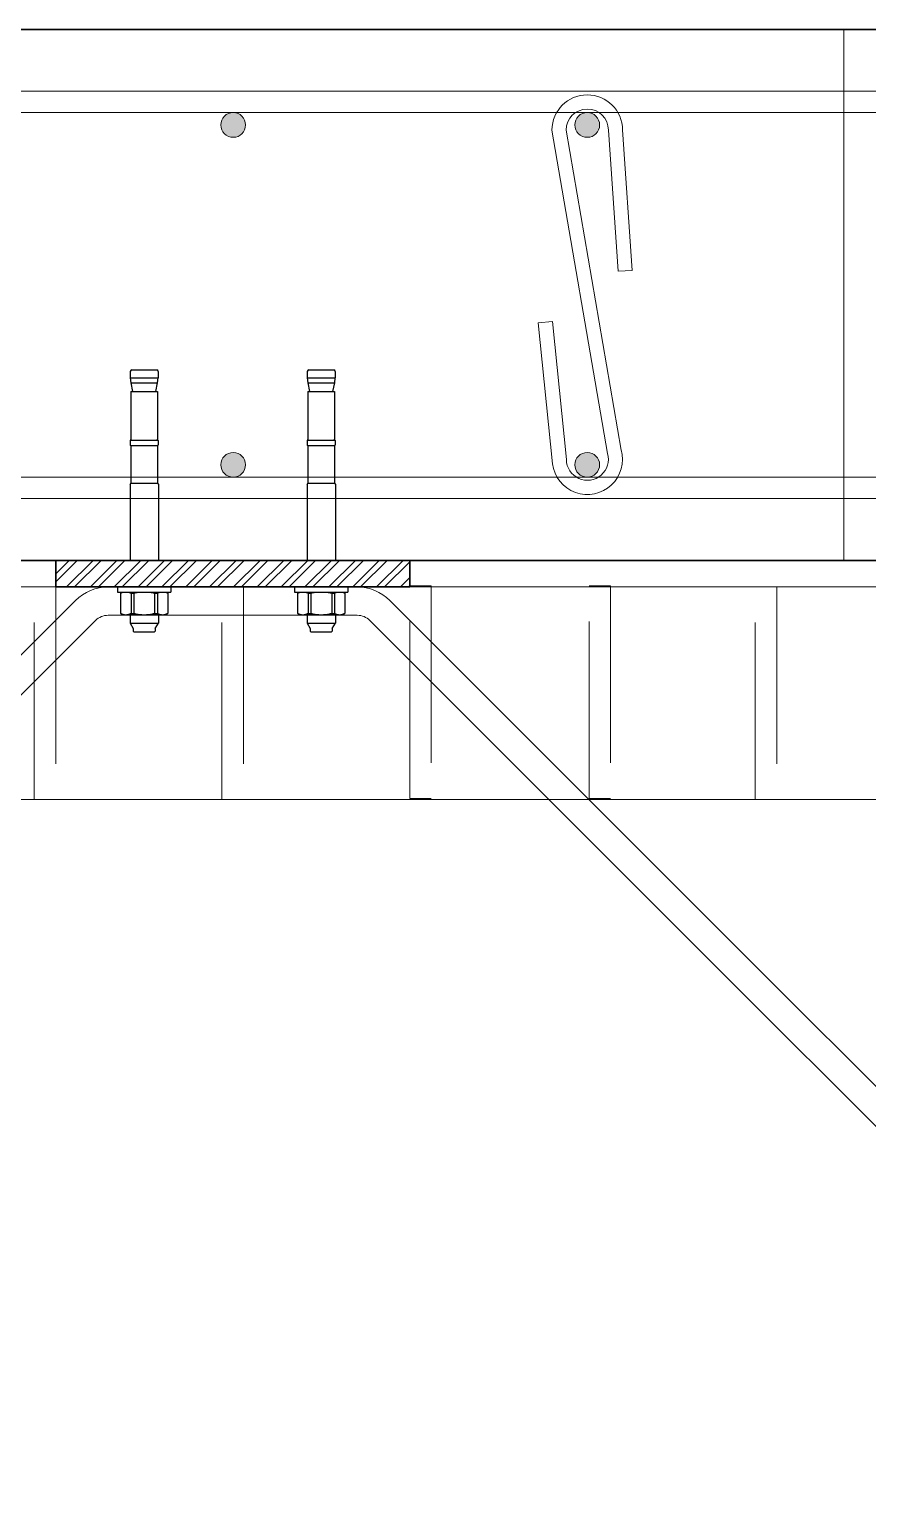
# Model space of a CAD drawing. Header units: millimetres. Extents: x 1415 to 3549, y 2194 to 4677.
# Drawn here: x 1796.388 to 1796.862, y 2308.808 to 2309.637 of the extents above; entities that cross this region are included whole.
import ezdxf

# ---------------------------------------------------------------- set-up
doc = ezdxf.new("R2010")
doc.units = ezdxf.units.MM
for name, pattern in [('ACAD_ISO02W100', [15, 12, -3]), ('phl_center', [0.75, 0.4, -0.35]), ('phl_thick', [0])]:
    doc.linetypes.add(name, pattern=pattern)
for name, color, linetype, lineweight in [('armature longitudinali', 5, 'Continuous', 9), ('Layer3', 7, 'Continuous', 15), ('Layer4', 7, 'Continuous', 15), ('quote', 252, 'Continuous', 5), ('Setti', 5, 'Continuous', 30), ('sezionato particolari', 7, 'Continuous', 30), ('staffe', 10, 'Continuous', 9)]:
    doc.layers.add(name, color=color, linetype=linetype, lineweight=lineweight)
doc.layers.add('projection', color=7, linetype='Continuous')

# ---------------------------------------------------------------- blocks, each defined once
blk = doc.blocks.new('*U1395')
at = {"layer": 'Layer3', "transparency": 33554687}
h = blk.add_hatch(color=256, dxfattribs=at)
h.dxf.hatch_style = 1
h.paths.add_polyline_path([(0.007, 0, 1), (-0.007, 0, 1)])
at = {"layer": 'Layer3'}
blk.add_circle((0, 0), 0.007, dxfattribs=at)
blk = doc.blocks.new('*U1396')
at = {"layer": 'Layer3', "color": 0, "linetype": 'ByBlock', "lineweight": -2, "transparency": 16777216}
for p in [(1, 0), (1.2, 0), (1, -0.192), (1.2, -0.192)]:
    blk.add_blockref('*U1395', p, dxfattribs=at)

msp = doc.modelspace()

# ---------------------------------------------------------------- hatches: boundary and pattern name
at = {"layer": 'quote', "transparency": 33554687}
h = msp.add_hatch(dxfattribs=at)
h.set_pattern_fill('ANSI32', color=256, scale=0.001)
h.set_pattern_definition([(45, (7.334998, -4.328958), (-0.00673519209, 0.00673519209), []), (45, (7.339488, -4.328958), (-0.00673519209, 0.00673519209), [])])
h.paths.add_polyline_path([(1796.47412, 2309.3223), (1796.47412, 2309.3373), (1796.40295, 2309.3373), (1796.40295, 2309.3223)])
h.paths.add_polyline_path([(1796.47412, 2309.3373), (1796.47412, 2309.3223), (1796.60295, 2309.3223), (1796.60295, 2309.3373)])

# ---------------------------------------------------------------- linework, layer by layer
at = {"layer": 'armature longitudinali'}
for points in [[(1794.84823, 2309.3223), (1794.84823, 2309.2023), (1796.69845, 2309.2023)], [(1794.84823, 2309.3223), (1796.99204, 2309.3223), (1796.99204, 2309.2023), (1796.69845, 2309.2023)]]:
    msp.add_lwpolyline(points, dxfattribs=at)
at = {"layer": 'armature longitudinali', "linetype": 'phl_center', "lineweight": 5, "ltscale": 0.1}
for points in [[(1796.39086, 2309.3223), (1796.40295, 2309.3223), (1796.40295, 2309.2023), (1796.39086, 2309.2023)], [(1796.4969, 2309.3223), (1796.509, 2309.3223), (1796.509, 2309.2023), (1796.4969, 2309.2023)], [(1796.60295, 2309.32287), (1796.61505, 2309.32287), (1796.61505, 2309.20287), (1796.60295, 2309.20287)], [(1796.70431, 2309.32287), (1796.7164, 2309.32287), (1796.7164, 2309.20287), (1796.70431, 2309.20287)], [(1796.79817, 2309.3223), (1796.81027, 2309.3223), (1796.81027, 2309.2023), (1796.79817, 2309.2023)]]:
    msp.add_lwpolyline(points, close=True, dxfattribs=at)
at = {"layer": 'Layer4', "linetype": 'ACAD_ISO02W100', "ltscale": 0.2}
msp.add_lwpolyline([(1796.84823, 2309.3373), (1796.84823, 2309.3373), (1796.84823, 2309.6373)], dxfattribs=at)
at = {"layer": 'Layer4'}
msp.add_lwpolyline([(1796.16357, 2309.04143), (1796.42551, 2309.30337, -0.198912), (1796.43258, 2309.3063), (1796.57332, 2309.3063, -0.198912), (1796.58039, 2309.30337), (1797.07537, 2308.8084), (1797.08668, 2308.81971), (1796.59171, 2309.31468, 0.198912), (1796.57332, 2309.3223), (1796.43258, 2309.3223, 0.198912), (1796.4142, 2309.31468), (1796.15226, 2309.05275)], format="xyb", dxfattribs=at)
at = {"layer": 'projection', "color": 7, "linetype": 'phl_thick'}
for p, q in [((1796.4451, 2309.4441), (1796.4451, 2309.4404)), ((1796.4459, 2309.4449), (1796.46, 2309.4449)), ((1796.4608, 2309.4441), (1796.4608, 2309.4404)), ((1796.5451, 2309.4441), (1796.5451, 2309.4404)), ((1796.5459, 2309.4449), (1796.56, 2309.4449)), ((1796.5608, 2309.4441), (1796.5608, 2309.4404)), ((1796.4451, 2309.4404), (1796.4608, 2309.4404)), ((1796.4451, 2309.4404), (1796.4608, 2309.4404)), ((1796.4451, 2309.4404), (1796.44535, 2309.4376)), ((1796.44535, 2309.4376), (1796.46055, 2309.4376)), ((1796.44535, 2309.4376), (1796.46055, 2309.4376)), ((1796.44535, 2309.4376), (1796.44633, 2309.4328)), ((1796.45957, 2309.4328), (1796.46055, 2309.4376)), ((1796.46055, 2309.4376), (1796.4608, 2309.4404)), ((1796.5451, 2309.4404), (1796.5608, 2309.4404)), ((1796.5451, 2309.4404), (1796.5608, 2309.4404)), ((1796.5451, 2309.4404), (1796.54535, 2309.4376)), ((1796.54535, 2309.4376), (1796.56055, 2309.4376)), ((1796.54535, 2309.4376), (1796.56055, 2309.4376)), ((1796.54535, 2309.4376), (1796.54633, 2309.4328)), ((1796.55957, 2309.4328), (1796.56055, 2309.4376)), ((1796.56055, 2309.4376), (1796.5608, 2309.4404)), ((1796.44545, 2309.4328), (1796.45396, 2309.4328)), ((1796.44545, 2309.4328), (1796.44545, 2309.4058)), ((1796.45396, 2309.4328), (1796.46045, 2309.4328)), ((1796.46045, 2309.4328), (1796.46045, 2309.4058)), ((1796.54545, 2309.4328), (1796.55396, 2309.4328)), ((1796.54545, 2309.4328), (1796.54545, 2309.4058)), ((1796.55396, 2309.4328), (1796.56045, 2309.4328)), ((1796.56045, 2309.4328), (1796.56045, 2309.4058)), ((1796.44501, 2309.4051), (1796.44501, 2309.4025)), ((1796.44521, 2309.4053), (1796.46069, 2309.4053)), ((1796.44521, 2309.4023), (1796.46069, 2309.4023)), ((1796.44545, 2309.4023), (1796.44545, 2309.3809)), ((1796.46045, 2309.4023), (1796.46045, 2309.3809)), ((1796.46089, 2309.4051), (1796.46089, 2309.4025)), ((1796.54501, 2309.4051), (1796.54501, 2309.4025)), ((1796.54521, 2309.4053), (1796.56069, 2309.4053)), ((1796.54521, 2309.4023), (1796.56069, 2309.4023)), ((1796.54545, 2309.4023), (1796.54545, 2309.3809)), ((1796.56045, 2309.4023), (1796.56045, 2309.3809)), ((1796.56089, 2309.4051), (1796.56089, 2309.4025)), ((1796.44495, 2309.38015), (1796.44545, 2309.3809)), ((1796.44495, 2309.38015), (1796.44495, 2309.3373)), ((1796.44545, 2309.3809), (1796.46045, 2309.3809)), ((1796.44545, 2309.3809), (1796.46045, 2309.3809)), ((1796.46045, 2309.3809), (1796.46095, 2309.38015)), ((1796.46095, 2309.38015), (1796.46095, 2309.3373)), ((1796.54495, 2309.38015), (1796.54545, 2309.3809)), ((1796.54495, 2309.38015), (1796.54495, 2309.3373)), ((1796.54545, 2309.3809), (1796.56045, 2309.3809)), ((1796.54545, 2309.3809), (1796.56045, 2309.3809)), ((1796.56045, 2309.3809), (1796.56095, 2309.38015)), ((1796.56095, 2309.38015), (1796.56095, 2309.3373)), ((1796.43795, 2309.3223), (1796.46795, 2309.3223)), ((1796.43795, 2309.3223), (1796.43795, 2309.3193)), ((1796.43795, 2309.3193), (1796.46795, 2309.3193)), ((1796.43958, 2309.31881), (1796.44043, 2309.3193)), ((1796.43958, 2309.31881), (1796.43961, 2309.31881)), ((1796.43958, 2309.31881), (1796.43961, 2309.31881)), ((1796.43958, 2309.31881), (1796.43958, 2309.30739)), ((1796.43961, 2309.31881), (1796.43981, 2309.31891)), ((1796.43961, 2309.31881), (1796.43981, 2309.31891)), ((1796.43981, 2309.31891), (1796.44001, 2309.319)), ((1796.43981, 2309.31891), (1796.44001, 2309.319)), ((1796.44001, 2309.319), (1796.4402, 2309.31908)), ((1796.44001, 2309.319), (1796.4402, 2309.31908)), ((1796.4402, 2309.31908), (1796.44039, 2309.31916)), ((1796.4402, 2309.31908), (1796.44039, 2309.31916)), ((1796.44039, 2309.31916), (1796.44059, 2309.31923)), ((1796.44039, 2309.31916), (1796.44059, 2309.31923)), ((1796.44059, 2309.31923), (1796.44077, 2309.3193)), ((1796.44059, 2309.31923), (1796.44077, 2309.3193)), ((1796.44434, 2309.3193), (1796.44453, 2309.31923)), ((1796.44434, 2309.3193), (1796.44453, 2309.31923)), ((1796.44453, 2309.31923), (1796.44472, 2309.31916)), ((1796.44453, 2309.31923), (1796.44472, 2309.31916)), ((1796.44472, 2309.31916), (1796.44492, 2309.31908)), ((1796.44472, 2309.31916), (1796.44492, 2309.31908)), ((1796.44492, 2309.31908), (1796.44511, 2309.319)), ((1796.44492, 2309.31908), (1796.44511, 2309.319)), ((1796.44511, 2309.319), (1796.44531, 2309.31891)), ((1796.44511, 2309.319), (1796.44531, 2309.31891)), ((1796.44531, 2309.31891), (1796.44551, 2309.31881)), ((1796.44531, 2309.31891), (1796.44551, 2309.31881)), ((1796.44551, 2309.31881), (1796.44704, 2309.31881)), ((1796.44551, 2309.31881), (1796.44704, 2309.31881)), ((1796.44551, 2309.31881), (1796.44551, 2309.30739)), ((1796.44551, 2309.31881), (1796.44551, 2309.30739)), ((1796.44704, 2309.31881), (1796.44745, 2309.31891)), ((1796.44704, 2309.31881), (1796.44745, 2309.31891)), ((1796.44704, 2309.31881), (1796.44704, 2309.30739)), ((1796.44704, 2309.31881), (1796.44704, 2309.30739)), ((1796.44745, 2309.31891), (1796.44784, 2309.319)), ((1796.44745, 2309.31891), (1796.44784, 2309.319)), ((1796.44784, 2309.319), (1796.44824, 2309.31908)), ((1796.44784, 2309.319), (1796.44824, 2309.31908)), ((1796.44824, 2309.31908), (1796.44862, 2309.31916)), ((1796.44824, 2309.31908), (1796.44862, 2309.31916)), ((1796.44862, 2309.31916), (1796.449, 2309.31923)), ((1796.44862, 2309.31916), (1796.449, 2309.31923)), ((1796.449, 2309.31923), (1796.44938, 2309.3193)), ((1796.449, 2309.31923), (1796.44938, 2309.3193)), ((1796.45652, 2309.3193), (1796.4569, 2309.31923)), ((1796.45652, 2309.3193), (1796.4569, 2309.31923)), ((1796.4569, 2309.31923), (1796.45728, 2309.31916)), ((1796.4569, 2309.31923), (1796.45728, 2309.31916)), ((1796.45728, 2309.31916), (1796.45767, 2309.31908)), ((1796.45728, 2309.31916), (1796.45767, 2309.31908)), ((1796.45767, 2309.31908), (1796.45806, 2309.319)), ((1796.45767, 2309.31908), (1796.45806, 2309.319)), ((1796.45806, 2309.319), (1796.45845, 2309.31891)), ((1796.45806, 2309.319), (1796.45845, 2309.31891)), ((1796.45845, 2309.31891), (1796.45886, 2309.31881)), ((1796.45845, 2309.31891), (1796.45886, 2309.31881)), ((1796.45886, 2309.31881), (1796.46039, 2309.31881)), ((1796.45886, 2309.31881), (1796.46039, 2309.31881)), ((1796.45886, 2309.31881), (1796.45886, 2309.30739)), ((1796.45886, 2309.31881), (1796.45886, 2309.30739)), ((1796.46039, 2309.31881), (1796.46059, 2309.31891)), ((1796.46039, 2309.31881), (1796.46059, 2309.31891)), ((1796.46039, 2309.31881), (1796.46039, 2309.30739)), ((1796.46039, 2309.31881), (1796.46039, 2309.30739)), ((1796.46059, 2309.31891), (1796.46079, 2309.319)), ((1796.46059, 2309.31891), (1796.46079, 2309.319)), ((1796.46079, 2309.319), (1796.46099, 2309.31908)), ((1796.46079, 2309.319), (1796.46099, 2309.31908)), ((1796.46099, 2309.31908), (1796.46118, 2309.31916)), ((1796.46099, 2309.31908), (1796.46118, 2309.31916)), ((1796.46118, 2309.31916), (1796.46137, 2309.31923)), ((1796.46118, 2309.31916), (1796.46137, 2309.31923)), ((1796.46137, 2309.31923), (1796.46156, 2309.3193)), ((1796.46137, 2309.31923), (1796.46156, 2309.3193)), ((1796.46513, 2309.3193), (1796.46532, 2309.31923)), ((1796.46513, 2309.3193), (1796.46532, 2309.31923)), ((1796.46532, 2309.31923), (1796.46551, 2309.31916)), ((1796.46532, 2309.31923), (1796.46551, 2309.31916)), ((1796.46547, 2309.3193), (1796.46633, 2309.31881)), ((1796.46551, 2309.31916), (1796.4657, 2309.31908)), ((1796.46551, 2309.31916), (1796.4657, 2309.31908)), ((1796.4657, 2309.31908), (1796.4659, 2309.319)), ((1796.4657, 2309.31908), (1796.4659, 2309.319)), ((1796.4659, 2309.319), (1796.4661, 2309.31891)), ((1796.4659, 2309.319), (1796.4661, 2309.31891)), ((1796.4661, 2309.31891), (1796.4663, 2309.31881)), ((1796.4661, 2309.31891), (1796.4663, 2309.31881)), ((1796.4663, 2309.31881), (1796.46633, 2309.31881)), ((1796.4663, 2309.31881), (1796.46633, 2309.31881)), ((1796.46633, 2309.31881), (1796.46633, 2309.30739)), ((1796.46795, 2309.3223), (1796.46795, 2309.3193)), ((1796.53795, 2309.3223), (1796.56795, 2309.3223)), ((1796.53795, 2309.3223), (1796.53795, 2309.3193)), ((1796.53795, 2309.3193), (1796.56795, 2309.3193)), ((1796.53958, 2309.31881), (1796.54043, 2309.3193)), ((1796.53958, 2309.31881), (1796.53961, 2309.31881)), ((1796.53958, 2309.31881), (1796.53961, 2309.31881)), ((1796.53958, 2309.31881), (1796.53958, 2309.30739)), ((1796.53961, 2309.31881), (1796.53981, 2309.31891)), ((1796.53961, 2309.31881), (1796.53981, 2309.31891)), ((1796.53981, 2309.31891), (1796.54001, 2309.319)), ((1796.53981, 2309.31891), (1796.54001, 2309.319)), ((1796.54001, 2309.319), (1796.5402, 2309.31908)), ((1796.54001, 2309.319), (1796.5402, 2309.31908)), ((1796.5402, 2309.31908), (1796.54039, 2309.31916)), ((1796.5402, 2309.31908), (1796.54039, 2309.31916)), ((1796.54039, 2309.31916), (1796.54059, 2309.31923)), ((1796.54039, 2309.31916), (1796.54059, 2309.31923)), ((1796.54059, 2309.31923), (1796.54077, 2309.3193)), ((1796.54059, 2309.31923), (1796.54077, 2309.3193)), ((1796.54434, 2309.3193), (1796.54453, 2309.31923)), ((1796.54434, 2309.3193), (1796.54453, 2309.31923)), ((1796.54453, 2309.31923), (1796.54472, 2309.31916)), ((1796.54453, 2309.31923), (1796.54472, 2309.31916)), ((1796.54472, 2309.31916), (1796.54492, 2309.31908)), ((1796.54472, 2309.31916), (1796.54492, 2309.31908)), ((1796.54492, 2309.31908), (1796.54511, 2309.319)), ((1796.54492, 2309.31908), (1796.54511, 2309.319)), ((1796.54511, 2309.319), (1796.54531, 2309.31891)), ((1796.54511, 2309.319), (1796.54531, 2309.31891)), ((1796.54531, 2309.31891), (1796.54551, 2309.31881)), ((1796.54531, 2309.31891), (1796.54551, 2309.31881)), ((1796.54551, 2309.31881), (1796.54704, 2309.31881)), ((1796.54551, 2309.31881), (1796.54704, 2309.31881)), ((1796.54551, 2309.31881), (1796.54551, 2309.30739)), ((1796.54551, 2309.31881), (1796.54551, 2309.30739)), ((1796.54704, 2309.31881), (1796.54745, 2309.31891)), ((1796.54704, 2309.31881), (1796.54745, 2309.31891)), ((1796.54704, 2309.31881), (1796.54704, 2309.30739)), ((1796.54704, 2309.31881), (1796.54704, 2309.30739)), ((1796.54745, 2309.31891), (1796.54784, 2309.319)), ((1796.54745, 2309.31891), (1796.54784, 2309.319)), ((1796.54784, 2309.319), (1796.54824, 2309.31908)), ((1796.54784, 2309.319), (1796.54824, 2309.31908)), ((1796.54824, 2309.31908), (1796.54862, 2309.31916)), ((1796.54824, 2309.31908), (1796.54862, 2309.31916)), ((1796.54862, 2309.31916), (1796.549, 2309.31923)), ((1796.54862, 2309.31916), (1796.549, 2309.31923)), ((1796.549, 2309.31923), (1796.54938, 2309.3193)), ((1796.549, 2309.31923), (1796.54938, 2309.3193)), ((1796.55652, 2309.3193), (1796.5569, 2309.31923)), ((1796.55652, 2309.3193), (1796.5569, 2309.31923)), ((1796.5569, 2309.31923), (1796.55728, 2309.31916)), ((1796.5569, 2309.31923), (1796.55728, 2309.31916)), ((1796.55728, 2309.31916), (1796.55767, 2309.31908)), ((1796.55728, 2309.31916), (1796.55767, 2309.31908)), ((1796.55767, 2309.31908), (1796.55806, 2309.319)), ((1796.55767, 2309.31908), (1796.55806, 2309.319)), ((1796.55806, 2309.319), (1796.55845, 2309.31891)), ((1796.55806, 2309.319), (1796.55845, 2309.31891)), ((1796.55845, 2309.31891), (1796.55886, 2309.31881)), ((1796.55845, 2309.31891), (1796.55886, 2309.31881)), ((1796.55886, 2309.31881), (1796.56039, 2309.31881)), ((1796.55886, 2309.31881), (1796.56039, 2309.31881)), ((1796.55886, 2309.31881), (1796.55886, 2309.30739)), ((1796.55886, 2309.31881), (1796.55886, 2309.30739)), ((1796.56039, 2309.31881), (1796.56059, 2309.31891)), ((1796.56039, 2309.31881), (1796.56059, 2309.31891)), ((1796.56039, 2309.31881), (1796.56039, 2309.30739)), ((1796.56039, 2309.31881), (1796.56039, 2309.30739)), ((1796.56059, 2309.31891), (1796.56079, 2309.319)), ((1796.56059, 2309.31891), (1796.56079, 2309.319)), ((1796.56079, 2309.319), (1796.56099, 2309.31908)), ((1796.56079, 2309.319), (1796.56099, 2309.31908)), ((1796.56099, 2309.31908), (1796.56118, 2309.31916)), ((1796.56099, 2309.31908), (1796.56118, 2309.31916)), ((1796.56118, 2309.31916), (1796.56137, 2309.31923)), ((1796.56118, 2309.31916), (1796.56137, 2309.31923)), ((1796.56137, 2309.31923), (1796.56156, 2309.3193)), ((1796.56137, 2309.31923), (1796.56156, 2309.3193)), ((1796.56513, 2309.3193), (1796.56532, 2309.31923)), ((1796.56513, 2309.3193), (1796.56532, 2309.31923)), ((1796.56532, 2309.31923), (1796.56551, 2309.31916)), ((1796.56532, 2309.31923), (1796.56551, 2309.31916)), ((1796.56547, 2309.3193), (1796.56633, 2309.31881)), ((1796.56551, 2309.31916), (1796.5657, 2309.31908)), ((1796.56551, 2309.31916), (1796.5657, 2309.31908)), ((1796.5657, 2309.31908), (1796.5659, 2309.319)), ((1796.5657, 2309.31908), (1796.5659, 2309.319)), ((1796.5659, 2309.319), (1796.5661, 2309.31891)), ((1796.5659, 2309.319), (1796.5661, 2309.31891)), ((1796.5661, 2309.31891), (1796.5663, 2309.31881)), ((1796.5661, 2309.31891), (1796.5663, 2309.31881)), ((1796.5663, 2309.31881), (1796.56633, 2309.31881)), ((1796.5663, 2309.31881), (1796.56633, 2309.31881)), ((1796.56633, 2309.31881), (1796.56633, 2309.30739)), ((1796.56795, 2309.3223), (1796.56795, 2309.3193)), ((1796.43958, 2309.30739), (1796.43961, 2309.30739)), ((1796.43958, 2309.30739), (1796.43961, 2309.30739)), ((1796.43958, 2309.30739), (1796.44095, 2309.3066)), ((1796.43961, 2309.30739), (1796.43996, 2309.30722)), ((1796.43961, 2309.30739), (1796.43996, 2309.30722)), ((1796.43996, 2309.30722), (1796.4403, 2309.30708)), ((1796.43996, 2309.30722), (1796.4403, 2309.30708)), ((1796.4403, 2309.30708), (1796.44063, 2309.30695)), ((1796.4403, 2309.30708), (1796.44063, 2309.30695)), ((1796.44063, 2309.30695), (1796.44096, 2309.30684)), ((1796.44063, 2309.30695), (1796.44096, 2309.30684)), ((1796.44095, 2309.3066), (1796.46495, 2309.3066)), ((1796.44096, 2309.30684), (1796.44128, 2309.30675)), ((1796.44096, 2309.30684), (1796.44128, 2309.30675)), ((1796.44128, 2309.30675), (1796.4416, 2309.30669)), ((1796.44128, 2309.30675), (1796.4416, 2309.30669)), ((1796.4416, 2309.30669), (1796.44192, 2309.30664)), ((1796.4416, 2309.30669), (1796.44192, 2309.30664)), ((1796.44192, 2309.30664), (1796.44224, 2309.30661)), ((1796.44192, 2309.30664), (1796.44224, 2309.30661)), ((1796.44224, 2309.30661), (1796.44256, 2309.3066)), ((1796.44224, 2309.30661), (1796.44256, 2309.3066)), ((1796.44256, 2309.3066), (1796.44285, 2309.30661)), ((1796.44256, 2309.3066), (1796.44285, 2309.30661)), ((1796.44285, 2309.30661), (1796.44313, 2309.30663)), ((1796.44285, 2309.30661), (1796.44313, 2309.30663)), ((1796.44313, 2309.30663), (1796.44342, 2309.30667)), ((1796.44313, 2309.30663), (1796.44342, 2309.30667)), ((1796.44342, 2309.30667), (1796.44371, 2309.30672)), ((1796.44342, 2309.30667), (1796.44371, 2309.30672)), ((1796.44371, 2309.30672), (1796.444, 2309.3068)), ((1796.44371, 2309.30672), (1796.444, 2309.3068)), ((1796.444, 2309.3068), (1796.44429, 2309.30688)), ((1796.444, 2309.3068), (1796.44429, 2309.30688)), ((1796.44429, 2309.30688), (1796.44459, 2309.30698)), ((1796.44429, 2309.30688), (1796.44459, 2309.30698)), ((1796.44459, 2309.30698), (1796.44489, 2309.3071)), ((1796.44459, 2309.30698), (1796.44489, 2309.3071)), ((1796.44489, 2309.3071), (1796.4452, 2309.30724)), ((1796.44489, 2309.3071), (1796.4452, 2309.30724)), ((1796.44495, 2309.3066), (1796.44495, 2309.30193)), ((1796.44495, 2309.30193), (1796.46095, 2309.30193)), ((1796.44495, 2309.30193), (1796.46095, 2309.30193)), ((1796.44495, 2309.30193), (1796.4468, 2309.2989)), ((1796.4452, 2309.30724), (1796.44551, 2309.30739)), ((1796.4452, 2309.30724), (1796.44551, 2309.30739)), ((1796.44551, 2309.30739), (1796.44704, 2309.30739)), ((1796.44551, 2309.30739), (1796.44704, 2309.30739)), ((1796.44704, 2309.30739), (1796.44762, 2309.30725)), ((1796.44704, 2309.30739), (1796.44762, 2309.30725)), ((1796.44762, 2309.30725), (1796.44818, 2309.30713)), ((1796.44762, 2309.30725), (1796.44818, 2309.30713)), ((1796.44818, 2309.30713), (1796.44873, 2309.30701)), ((1796.44818, 2309.30713), (1796.44873, 2309.30701)), ((1796.44873, 2309.30701), (1796.44928, 2309.30692)), ((1796.44873, 2309.30701), (1796.44928, 2309.30692)), ((1796.44928, 2309.30692), (1796.44981, 2309.30683)), ((1796.44928, 2309.30692), (1796.44981, 2309.30683)), ((1796.44981, 2309.30683), (1796.45034, 2309.30676)), ((1796.44981, 2309.30683), (1796.45034, 2309.30676)), ((1796.45034, 2309.30676), (1796.45087, 2309.3067)), ((1796.45034, 2309.30676), (1796.45087, 2309.3067)), ((1796.45087, 2309.3067), (1796.45139, 2309.30666)), ((1796.45087, 2309.3067), (1796.45139, 2309.30666)), ((1796.45139, 2309.30666), (1796.45191, 2309.30663)), ((1796.45139, 2309.30666), (1796.45191, 2309.30663)), ((1796.45191, 2309.30663), (1796.45243, 2309.30661)), ((1796.45191, 2309.30663), (1796.45243, 2309.30661)), ((1796.45243, 2309.30661), (1796.45295, 2309.3066)), ((1796.45243, 2309.30661), (1796.45295, 2309.3066)), ((1796.45295, 2309.3066), (1796.45347, 2309.30661)), ((1796.45295, 2309.3066), (1796.45347, 2309.30661)), ((1796.45347, 2309.30661), (1796.45399, 2309.30663)), ((1796.45347, 2309.30661), (1796.45399, 2309.30663)), ((1796.45399, 2309.30663), (1796.45451, 2309.30666)), ((1796.45399, 2309.30663), (1796.45451, 2309.30666)), ((1796.45451, 2309.30666), (1796.45503, 2309.3067)), ((1796.45451, 2309.30666), (1796.45503, 2309.3067)), ((1796.45503, 2309.3067), (1796.45556, 2309.30676)), ((1796.45503, 2309.3067), (1796.45556, 2309.30676)), ((1796.45556, 2309.30676), (1796.45609, 2309.30683)), ((1796.45556, 2309.30676), (1796.45609, 2309.30683)), ((1796.45609, 2309.30683), (1796.45662, 2309.30692)), ((1796.45609, 2309.30683), (1796.45662, 2309.30692)), ((1796.45662, 2309.30692), (1796.45717, 2309.30701)), ((1796.45662, 2309.30692), (1796.45717, 2309.30701)), ((1796.45717, 2309.30701), (1796.45772, 2309.30713)), ((1796.45717, 2309.30701), (1796.45772, 2309.30713)), ((1796.45772, 2309.30713), (1796.45828, 2309.30725)), ((1796.45772, 2309.30713), (1796.45828, 2309.30725)), ((1796.45828, 2309.30725), (1796.45886, 2309.30739)), ((1796.45828, 2309.30725), (1796.45886, 2309.30739)), ((1796.45886, 2309.30739), (1796.46039, 2309.30739)), ((1796.45886, 2309.30739), (1796.46039, 2309.30739)), ((1796.4591, 2309.2989), (1796.46095, 2309.30193)), ((1796.46039, 2309.30739), (1796.46071, 2309.30724)), ((1796.46039, 2309.30739), (1796.46071, 2309.30724)), ((1796.46071, 2309.30724), (1796.46101, 2309.3071)), ((1796.46071, 2309.30724), (1796.46101, 2309.3071)), ((1796.46095, 2309.3066), (1796.46095, 2309.30193)), ((1796.46101, 2309.3071), (1796.46132, 2309.30698)), ((1796.46101, 2309.3071), (1796.46132, 2309.30698)), ((1796.46132, 2309.30698), (1796.46161, 2309.30688)), ((1796.46132, 2309.30698), (1796.46161, 2309.30688)), ((1796.46161, 2309.30688), (1796.46191, 2309.3068)), ((1796.46161, 2309.30688), (1796.46191, 2309.3068)), ((1796.46191, 2309.3068), (1796.4622, 2309.30672)), ((1796.46191, 2309.3068), (1796.4622, 2309.30672)), ((1796.4622, 2309.30672), (1796.46248, 2309.30667)), ((1796.4622, 2309.30672), (1796.46248, 2309.30667)), ((1796.46248, 2309.30667), (1796.46277, 2309.30663)), ((1796.46248, 2309.30667), (1796.46277, 2309.30663)), ((1796.46277, 2309.30663), (1796.46306, 2309.30661)), ((1796.46277, 2309.30663), (1796.46306, 2309.30661)), ((1796.46306, 2309.30661), (1796.46334, 2309.3066)), ((1796.46306, 2309.30661), (1796.46334, 2309.3066)), ((1796.46334, 2309.3066), (1796.46366, 2309.30661)), ((1796.46334, 2309.3066), (1796.46366, 2309.30661)), ((1796.46366, 2309.30661), (1796.46398, 2309.30664)), ((1796.46366, 2309.30661), (1796.46398, 2309.30664)), ((1796.46398, 2309.30664), (1796.4643, 2309.30669)), ((1796.46398, 2309.30664), (1796.4643, 2309.30669)), ((1796.4643, 2309.30669), (1796.46462, 2309.30675)), ((1796.4643, 2309.30669), (1796.46462, 2309.30675)), ((1796.46462, 2309.30675), (1796.46494, 2309.30684)), ((1796.46462, 2309.30675), (1796.46494, 2309.30684)), ((1796.46494, 2309.30684), (1796.46527, 2309.30695)), ((1796.46494, 2309.30684), (1796.46527, 2309.30695)), ((1796.46495, 2309.3066), (1796.46633, 2309.30739)), ((1796.46527, 2309.30695), (1796.4656, 2309.30708)), ((1796.46527, 2309.30695), (1796.4656, 2309.30708)), ((1796.4656, 2309.30708), (1796.46595, 2309.30722)), ((1796.4656, 2309.30708), (1796.46595, 2309.30722)), ((1796.46595, 2309.30722), (1796.4663, 2309.30739)), ((1796.46595, 2309.30722), (1796.4663, 2309.30739)), ((1796.4663, 2309.30739), (1796.46633, 2309.30739)), ((1796.4663, 2309.30739), (1796.46633, 2309.30739)), ((1796.53958, 2309.30739), (1796.53961, 2309.30739)), ((1796.53958, 2309.30739), (1796.53961, 2309.30739)), ((1796.53958, 2309.30739), (1796.54095, 2309.3066)), ((1796.53961, 2309.30739), (1796.53996, 2309.30722)), ((1796.53961, 2309.30739), (1796.53996, 2309.30722)), ((1796.53996, 2309.30722), (1796.5403, 2309.30708)), ((1796.53996, 2309.30722), (1796.5403, 2309.30708)), ((1796.5403, 2309.30708), (1796.54063, 2309.30695)), ((1796.5403, 2309.30708), (1796.54063, 2309.30695)), ((1796.54063, 2309.30695), (1796.54096, 2309.30684)), ((1796.54063, 2309.30695), (1796.54096, 2309.30684)), ((1796.54095, 2309.3066), (1796.56495, 2309.3066)), ((1796.54096, 2309.30684), (1796.54128, 2309.30675)), ((1796.54096, 2309.30684), (1796.54128, 2309.30675)), ((1796.54128, 2309.30675), (1796.5416, 2309.30669)), ((1796.54128, 2309.30675), (1796.5416, 2309.30669)), ((1796.5416, 2309.30669), (1796.54192, 2309.30664)), ((1796.5416, 2309.30669), (1796.54192, 2309.30664)), ((1796.54192, 2309.30664), (1796.54224, 2309.30661)), ((1796.54192, 2309.30664), (1796.54224, 2309.30661)), ((1796.54224, 2309.30661), (1796.54256, 2309.3066)), ((1796.54224, 2309.30661), (1796.54256, 2309.3066)), ((1796.54256, 2309.3066), (1796.54285, 2309.30661)), ((1796.54256, 2309.3066), (1796.54285, 2309.30661)), ((1796.54285, 2309.30661), (1796.54313, 2309.30663)), ((1796.54285, 2309.30661), (1796.54313, 2309.30663)), ((1796.54313, 2309.30663), (1796.54342, 2309.30667)), ((1796.54313, 2309.30663), (1796.54342, 2309.30667)), ((1796.54342, 2309.30667), (1796.54371, 2309.30672)), ((1796.54342, 2309.30667), (1796.54371, 2309.30672)), ((1796.54371, 2309.30672), (1796.544, 2309.3068)), ((1796.54371, 2309.30672), (1796.544, 2309.3068)), ((1796.544, 2309.3068), (1796.54429, 2309.30688)), ((1796.544, 2309.3068), (1796.54429, 2309.30688)), ((1796.54429, 2309.30688), (1796.54459, 2309.30698)), ((1796.54429, 2309.30688), (1796.54459, 2309.30698)), ((1796.54459, 2309.30698), (1796.54489, 2309.3071)), ((1796.54459, 2309.30698), (1796.54489, 2309.3071)), ((1796.54489, 2309.3071), (1796.5452, 2309.30724)), ((1796.54489, 2309.3071), (1796.5452, 2309.30724)), ((1796.54495, 2309.3066), (1796.54495, 2309.30193)), ((1796.54495, 2309.30193), (1796.56095, 2309.30193)), ((1796.54495, 2309.30193), (1796.56095, 2309.30193)), ((1796.54495, 2309.30193), (1796.5468, 2309.2989)), ((1796.5452, 2309.30724), (1796.54551, 2309.30739)), ((1796.5452, 2309.30724), (1796.54551, 2309.30739)), ((1796.54551, 2309.30739), (1796.54704, 2309.30739)), ((1796.54551, 2309.30739), (1796.54704, 2309.30739)), ((1796.54704, 2309.30739), (1796.54762, 2309.30725)), ((1796.54704, 2309.30739), (1796.54762, 2309.30725)), ((1796.54762, 2309.30725), (1796.54818, 2309.30713)), ((1796.54762, 2309.30725), (1796.54818, 2309.30713)), ((1796.54818, 2309.30713), (1796.54873, 2309.30701)), ((1796.54818, 2309.30713), (1796.54873, 2309.30701)), ((1796.54873, 2309.30701), (1796.54928, 2309.30692)), ((1796.54873, 2309.30701), (1796.54928, 2309.30692)), ((1796.54928, 2309.30692), (1796.54981, 2309.30683)), ((1796.54928, 2309.30692), (1796.54981, 2309.30683)), ((1796.54981, 2309.30683), (1796.55034, 2309.30676)), ((1796.54981, 2309.30683), (1796.55034, 2309.30676)), ((1796.55034, 2309.30676), (1796.55087, 2309.3067)), ((1796.55034, 2309.30676), (1796.55087, 2309.3067)), ((1796.55087, 2309.3067), (1796.55139, 2309.30666)), ((1796.55087, 2309.3067), (1796.55139, 2309.30666)), ((1796.55139, 2309.30666), (1796.55191, 2309.30663)), ((1796.55139, 2309.30666), (1796.55191, 2309.30663)), ((1796.55191, 2309.30663), (1796.55243, 2309.30661)), ((1796.55191, 2309.30663), (1796.55243, 2309.30661)), ((1796.55243, 2309.30661), (1796.55295, 2309.3066)), ((1796.55243, 2309.30661), (1796.55295, 2309.3066)), ((1796.55295, 2309.3066), (1796.55347, 2309.30661)), ((1796.55295, 2309.3066), (1796.55347, 2309.30661)), ((1796.55347, 2309.30661), (1796.55399, 2309.30663)), ((1796.55347, 2309.30661), (1796.55399, 2309.30663)), ((1796.55399, 2309.30663), (1796.55451, 2309.30666)), ((1796.55399, 2309.30663), (1796.55451, 2309.30666)), ((1796.55451, 2309.30666), (1796.55503, 2309.3067)), ((1796.55451, 2309.30666), (1796.55503, 2309.3067)), ((1796.55503, 2309.3067), (1796.55556, 2309.30676)), ((1796.55503, 2309.3067), (1796.55556, 2309.30676)), ((1796.55556, 2309.30676), (1796.55609, 2309.30683)), ((1796.55556, 2309.30676), (1796.55609, 2309.30683)), ((1796.55609, 2309.30683), (1796.55662, 2309.30692)), ((1796.55609, 2309.30683), (1796.55662, 2309.30692)), ((1796.55662, 2309.30692), (1796.55717, 2309.30701)), ((1796.55662, 2309.30692), (1796.55717, 2309.30701)), ((1796.55717, 2309.30701), (1796.55772, 2309.30713)), ((1796.55717, 2309.30701), (1796.55772, 2309.30713)), ((1796.55772, 2309.30713), (1796.55828, 2309.30725)), ((1796.55772, 2309.30713), (1796.55828, 2309.30725)), ((1796.55828, 2309.30725), (1796.55886, 2309.30739)), ((1796.55828, 2309.30725), (1796.55886, 2309.30739)), ((1796.55886, 2309.30739), (1796.56039, 2309.30739)), ((1796.55886, 2309.30739), (1796.56039, 2309.30739)), ((1796.5591, 2309.2989), (1796.56095, 2309.30193)), ((1796.56039, 2309.30739), (1796.56071, 2309.30724)), ((1796.56039, 2309.30739), (1796.56071, 2309.30724)), ((1796.56071, 2309.30724), (1796.56101, 2309.3071)), ((1796.56071, 2309.30724), (1796.56101, 2309.3071)), ((1796.56095, 2309.3066), (1796.56095, 2309.30193)), ((1796.56101, 2309.3071), (1796.56132, 2309.30698)), ((1796.56101, 2309.3071), (1796.56132, 2309.30698)), ((1796.56132, 2309.30698), (1796.56161, 2309.30688)), ((1796.56132, 2309.30698), (1796.56161, 2309.30688)), ((1796.56161, 2309.30688), (1796.56191, 2309.3068)), ((1796.56161, 2309.30688), (1796.56191, 2309.3068)), ((1796.56191, 2309.3068), (1796.5622, 2309.30672)), ((1796.56191, 2309.3068), (1796.5622, 2309.30672)), ((1796.5622, 2309.30672), (1796.56248, 2309.30667)), ((1796.5622, 2309.30672), (1796.56248, 2309.30667)), ((1796.56248, 2309.30667), (1796.56277, 2309.30663)), ((1796.56248, 2309.30667), (1796.56277, 2309.30663)), ((1796.56277, 2309.30663), (1796.56306, 2309.30661)), ((1796.56277, 2309.30663), (1796.56306, 2309.30661)), ((1796.56306, 2309.30661), (1796.56334, 2309.3066)), ((1796.56306, 2309.30661), (1796.56334, 2309.3066)), ((1796.56334, 2309.3066), (1796.56366, 2309.30661)), ((1796.56334, 2309.3066), (1796.56366, 2309.30661)), ((1796.56366, 2309.30661), (1796.56398, 2309.30664)), ((1796.56366, 2309.30661), (1796.56398, 2309.30664)), ((1796.56398, 2309.30664), (1796.5643, 2309.30669)), ((1796.56398, 2309.30664), (1796.5643, 2309.30669)), ((1796.5643, 2309.30669), (1796.56462, 2309.30675)), ((1796.5643, 2309.30669), (1796.56462, 2309.30675)), ((1796.56462, 2309.30675), (1796.56494, 2309.30684)), ((1796.56462, 2309.30675), (1796.56494, 2309.30684)), ((1796.56494, 2309.30684), (1796.56527, 2309.30695)), ((1796.56494, 2309.30684), (1796.56527, 2309.30695)), ((1796.56495, 2309.3066), (1796.56633, 2309.30739)), ((1796.56527, 2309.30695), (1796.5656, 2309.30708)), ((1796.56527, 2309.30695), (1796.5656, 2309.30708)), ((1796.5656, 2309.30708), (1796.56595, 2309.30722)), ((1796.5656, 2309.30708), (1796.56595, 2309.30722)), ((1796.56595, 2309.30722), (1796.5663, 2309.30739)), ((1796.56595, 2309.30722), (1796.5663, 2309.30739)), ((1796.5663, 2309.30739), (1796.56633, 2309.30739)), ((1796.5663, 2309.30739), (1796.56633, 2309.30739)), ((1796.4468, 2309.2989), (1796.4468, 2309.2973)), ((1796.4468, 2309.2973), (1796.4472, 2309.2969)), ((1796.4472, 2309.2969), (1796.4587, 2309.2969)), ((1796.4587, 2309.2969), (1796.4591, 2309.2973)), ((1796.4591, 2309.2989), (1796.4591, 2309.2973)), ((1796.5468, 2309.2989), (1796.5468, 2309.2973)), ((1796.5468, 2309.2973), (1796.5472, 2309.2969)), ((1796.5472, 2309.2969), (1796.5587, 2309.2969)), ((1796.5587, 2309.2969), (1796.5591, 2309.2973)), ((1796.5591, 2309.2989), (1796.5591, 2309.2973))]:
    msp.add_line(p, q, dxfattribs=at)
for centre, radius, start, end in [((1796.4459, 2309.4441), 0.0008, 90, 179.99978), ((1796.46, 2309.4441), 0.0008, 0.00022, 90), ((1796.5459, 2309.4441), 0.0008, 90, 179.99978), ((1796.56, 2309.4441), 0.0008, 0.00022, 90), ((1796.44521, 2309.4051), 0.0002, 89.99993, 179.99913), ((1796.44521, 2309.4025), 0.0002, 180.00087, 270), ((1796.44595, 2309.4058), 0.0005, 180, 270), ((1796.45995, 2309.4058), 0.0005, 270, 360), ((1796.46069, 2309.4051), 0.0002, 0.00087, 90.00007), ((1796.46069, 2309.4025), 0.0002, 270, 359.99913), ((1796.54521, 2309.4051), 0.0002, 89.99993, 179.99913), ((1796.54521, 2309.4025), 0.0002, 180.00087, 270), ((1796.54595, 2309.4058), 0.0005, 180, 270), ((1796.55995, 2309.4058), 0.0005, 270, 360), ((1796.56069, 2309.4051), 0.0002, 0.00087, 90.00007), ((1796.56069, 2309.4025), 0.0002, 270, 359.99913)]:
    msp.add_arc(centre, radius, start, end, dxfattribs=at)
at = {"layer": 'Setti'}
msp.add_lwpolyline([(1796.09823, 2309.6373), (1794.84823, 2309.6373), (1794.84823, 2309.4873), (1794.84823, 2309.3373), (1796.09823, 2309.3373), (1797.34823, 2309.3373), (1797.34823, 2309.4873), (1797.34823, 2309.6373)], close=True, dxfattribs=at)
at = {"layer": 'sezionato particolari'}
for p, q in [((1796.40295, 2309.3223), (1796.40295, 2309.3373)), ((1796.60295, 2309.3223), (1796.60295, 2309.3373)), ((1796.60295, 2309.3223), (1796.40295, 2309.3223))]:
    msp.add_line(p, q, dxfattribs=at)
at = {"layer": 'staffe'}
for points in [[(1795.30623, 2309.6023), (1796.89023, 2309.6023)], [(1795.32278, 2309.5903), (1796.8758, 2309.5903)], [(1795.32329, 2309.3843), (1796.87581, 2309.3843)], [(1795.30623, 2309.3723), (1796.89023, 2309.3723)]]:
    msp.add_lwpolyline(points, dxfattribs=at)
msp.add_lwpolyline([(1796.72242, 2309.3998, -1.077253), (1796.68362, 2309.3919), (1796.67555, 2309.47149), (1796.68351, 2309.4723), (1796.69143, 2309.39425, 1.13956), (1796.71471, 2309.39769), (1796.68329, 2309.58043, -0.995345), (1796.72318, 2309.58046), (1796.72862, 2309.50115), (1796.72065, 2309.5006), (1796.71518, 2309.58041, 0.995345), (1796.69129, 2309.5804), (1796.72242, 2309.39962)], format="xyb", dxfattribs=at)

# ---------------------------------------------------------------- block references
at = {"layer": 'Layer3'}
msp.add_blockref('*U1396', (1795.50322, 2309.5833), dxfattribs=at)

doc.saveas('drawing.dxf')
